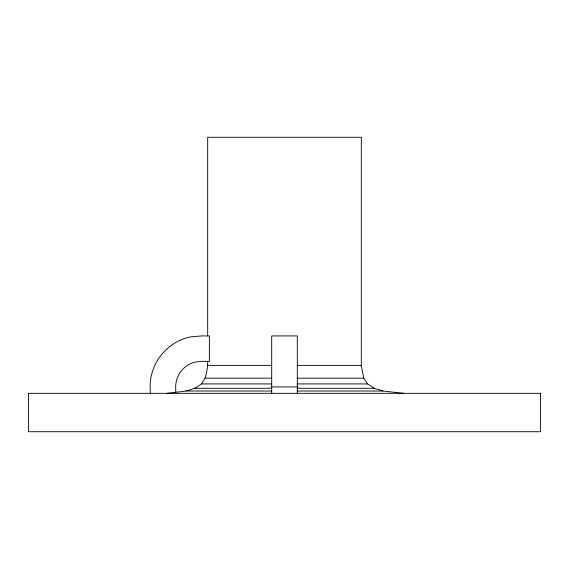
<?xml version="1.0" encoding="UTF-8"?>
<svg xmlns="http://www.w3.org/2000/svg" width="569" height="569" viewBox="0 0 569 569"><rect width="100%" height="100%" fill="white"/><g stroke="black" fill="none" stroke-linecap="round" stroke-linejoin="round"><path stroke-width="0.85" d="M150.294 393.321L150.109 384.929A51.21 51.21 0 0 1 189.968 336.976L201.284 335.93L209.371 335.93L209.371 361.393L201.284 361.393L195.302 362.026A25.605 25.605 0 0 0 175.686 386.251L175.757 392.354L167.009 393.321M175.757 392.169C184.811 391.657 194.193 389.929 201.334 383.926C206.725 377.816 207.443 369.21 207.685 361.393M207.685 365.383L271.534 365.383M297.466 365.383L361.315 365.383L363.797 378.186L367.666 383.926L374.281 388.278L382.894 391.024L403.677 393.321M205.203 378.186L271.676 378.186M297.324 378.186L363.797 378.186M201.334 383.926L271.584 383.926M297.416 383.926L367.666 383.926M271.697 386.92L297.303 386.92M194.719 388.278L271.591 388.278M297.409 388.278L374.281 388.278M186.106 391.024L271.328 391.024M297.672 391.024L382.894 391.024M361.315 365.383L361.315 137.271L207.685 137.271L207.685 335.93M297.303 393.321L297.303 335.93L271.697 335.93L271.697 393.321M540.55 393.321L28.45 393.321L28.45 431.729L540.55 431.729L540.55 393.321"/></g></svg>
